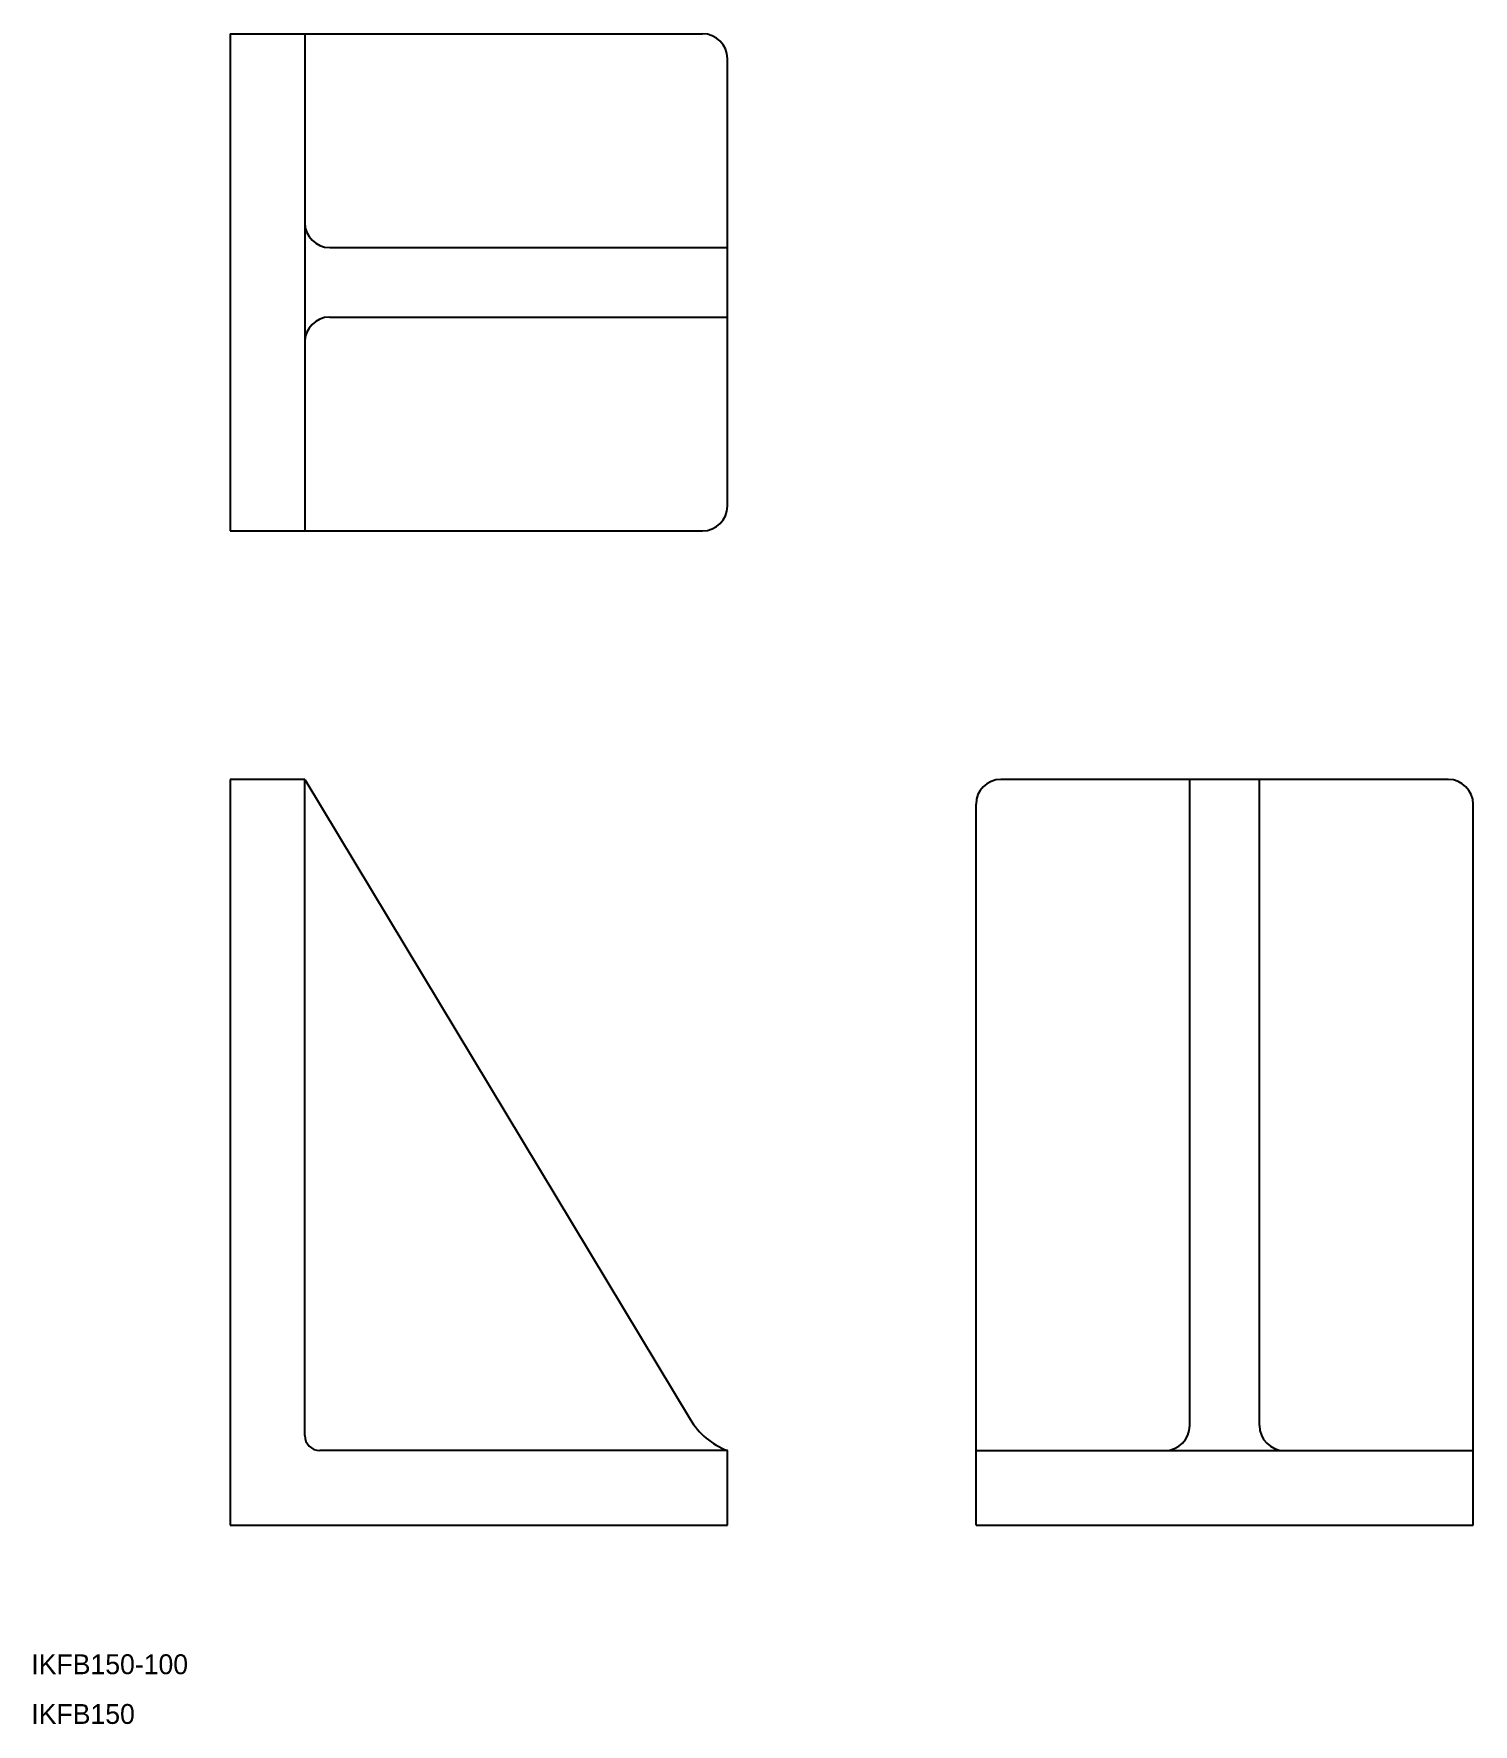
# Model space of a CAD drawing. Extents: x 10 to 300, y 10 to 350.
import ezdxf

# ---------------------------------------------------------------- set-up
doc = ezdxf.new("R2010")
doc.units = 0
doc.layers.get('0').update_dxf_attribs({"linetype": 'CONTINUOUS'})

msp = doc.modelspace()

# ---------------------------------------------------------------- linework, layer by layer
at = {"color": 7, "linetype": 'CONTINUOUS'}
for p, q in [((50, 350), (145, 350)), ((50, 350), (50, 250)), ((65, 350), (65, 250)), ((150, 255), (150, 345)), ((70, 307), (150, 307)), ((70, 293), (150, 293)), ((50, 250), (145, 250)), ((50, 200), (50, 50)), ((65, 200), (50, 200)), ((65, 200), (142.5, 71.28)), ((65, 68), (65, 200)), ((295, 200), (205, 200)), ((243, 70), (243, 200)), ((257, 70), (257, 200)), ((200, 50), (200, 195)), ((300, 50), (300, 195)), ((150, 65), (68, 65)), ((150, 50), (150, 65)), ((200, 65), (300, 65)), ((50, 50), (150, 50)), ((200, 50), (300, 50))]:
    msp.add_line(p, q, dxfattribs=at)
for centre, radius, start, end in [((145, 345), 5, 0, 90), ((70, 312), 5, 180, 270), ((70, 288), 5, 90, 180), ((145, 255), 5, 270, 0), ((205, 195), 5, 90, 180), ((295, 195), 5, 0, 90), ((155.35, 79.01), 15, 211.0507, 249.1016), ((238, 70), 5, 270, 0), ((262, 70), 5, 180, 270), ((68, 68), 3, 180, 270)]:
    msp.add_arc(centre, radius, start, end, dxfattribs=at)

# ---------------------------------------------------------------- texts
for s, p in [('IKFB150-100', (10, 20)), ('IKFB150', (10, 10))]:
    msp.add_text(s, height=4, dxfattribs=at).set_placement(p)

doc.saveas('drawing.dxf')
